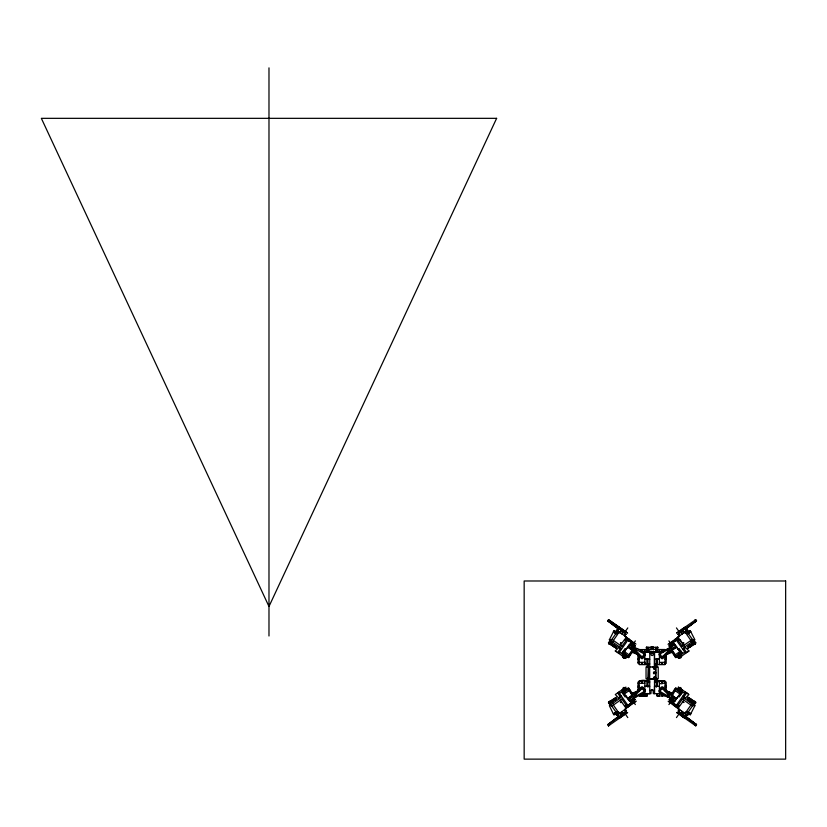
<?xml version="1.0" encoding="UTF-8"?>
<svg xmlns="http://www.w3.org/2000/svg" width="827" height="827" viewBox="0 0 827 827"><rect width="100%" height="100%" fill="white"/><g stroke="black" fill="none" stroke-linecap="round" stroke-linejoin="round"><path stroke-width="1.24" d="M644.864 683.102C634.071 684.808 639.343 678.171 647.221 680.993L647.221 686.255M639.23 683.102L639.23 680.993L641.773 680.993L642.041 682.492L642.321 680.993L647.221 680.993M647.221 693.45L647.221 695.941L639.23 695.941L644.864 695.941L644.864 693.677L650.932 693.677L651.18 690.452A1.209 1.209 0 0 1 651.945 690.007L652.307 690.007A1.209 1.209 0 0 1 653.072 690.452L653.33 693.677C674.046 693.574 653.32 695.352 661.062 688.291M643.199 688.291C650.487 693.543 633.265 694.711 647.221 693.677L647.221 695.941L644.864 695.941L644.864 680.993M644.864 651.717L655.532 651.976L655.677 647.324L655.687 649.36L647.469 649.267L647.469 649.857M647.221 664.515L647.221 659.243L644.864 659.243L644.864 664.505L647.221 664.515L639.23 664.515L639.168 655.904L638.051 655.904M647.221 652.058L647.221 649.567L644.709 649.567M649.795 681.986L648.244 682.037L648.244 678.905M655.542 666.893L655.542 679.039L654.488 678.771M661.062 657.217C653.661 650.249 672.796 651.924 654.488 651.831L654.477 666.986L654.488 651.831L653.899 651.821M654.477 663.988L655.925 663.988L655.522 666.996M657.041 686.255L657.041 680.993L665.022 680.993L665.084 689.594L666.2 689.594M658.22 680.993L659.398 680.993C657.641 687.32 670.759 680.817 662.489 680.993L662.21 682.492L661.931 680.993L659.398 680.993L659.398 695.941L657.041 695.941L657.031 693.677L657.041 695.941L665.022 695.941M662.778 651.831L657.041 651.831L657.041 649.567L665.022 649.567L659.398 649.567L659.398 664.505L661.931 664.505L662.21 663.016L662.489 664.505L665.022 664.515L665.084 655.904L666.2 655.904M659.398 693.791L662.789 693.595M659.398 662.406L665.022 662.282L665.022 664.515L657.041 664.515L657.041 659.243L659.398 659.243L654.488 659.243M653.33 652.534L653.072 655.056A1.209 1.209 0 0 1 652.307 655.501L651.945 655.501A1.209 1.209 0 0 1 651.18 655.056L650.932 652.534M641.762 694.866L642.31 695.062L641.783 694.794M686.327 715.004L686.131 716.709L696.117 724.411L685.5 716.968M653.475 668.164C653.196 670.097 656.193 668.526 654.539 667.803M653.537 677.644L654.374 677.003L654.777 677.975M639.312 690.287L641.039 688.229M664.949 655.222L663.213 657.269M639.323 690.131L640.729 688.136A1.323 1.323 0 0 1 642.041 686.823A1.323 1.323 0 0 1 643.365 688.136C645.99 689.646 644.667 694.494 641.318 693.584A2.812 2.812 0 0 0 644.791 691.496A2.812 2.812 0 0 0 642.589 688.095A2.812 2.812 0 0 0 639.271 690.421M664.929 655.377L663.533 657.362A1.323 1.323 0 0 1 662.21 658.685A1.323 1.323 0 0 1 660.887 657.362C658.654 656.007 659.14 651.8 662.21 651.831M631.311 651.593L632.614 652.503L633.606 651.087L632.293 650.177L635.229 645.918L632.19 643.799M669.394 699.838L675.38 690.442M633.596 651.087L635.394 648.533L629.481 644.388L624.385 651.562M625.719 634.051L624.954 636.004L626.277 636.924L625.16 638.527L628.809 640.78L629.605 639.643L627.724 638.33M679.67 709.762L678.14 711.168L679.298 709.504L677.985 708.584L679.101 706.982L675.473 704.738L674.656 705.855L677.044 707.53L677.84 706.403M618.978 633.234L621.118 630.184L607.68 620.767L608.548 619.692M615.877 632.014L614.006 630.712L609.354 639.798L620.87 647.872L617.583 652.575M613.334 631.673L614.792 632.686L616.611 630.164L626.277 636.924M618.276 628.2L619.072 627.062M614.885 647.262L616.363 648.306L608.476 642.775L610.636 639.695M618.555 628.386L615.205 632.975L614.533 632.5L615.205 631.539L614.006 630.712M615.205 647.489L608.713 643.664L610.812 640.677M616.88 631.776L619.02 628.716L622.514 631.094M609.354 639.798L610.853 640.842L616.653 632.562L618.151 633.606L619.258 632.014L616.611 630.164M608.982 643.851L608.476 642.775M619.464 629.027L620.26 627.889M608.713 643.664L610.574 644.243M611.866 639.395L613.355 640.439L617.469 634.567L614.792 632.686M613.283 641.38L611.856 643.416L609.757 641.948L617.2 647.159L614.027 644.936M621.553 630.494L622.349 629.357M620.415 632.82L621.346 630.991L626.122 634.33M620.953 629.998L622.111 630.887L622.566 630.164L621.522 629.43M622.111 630.887L622.607 630.184M623.165 629.926L622.349 631.694M613.458 644.533L612.879 645.856M621.863 633.833L623.196 632.283L622.028 633.947M613.417 646.238L613.655 646.766M614.296 646.859L615.143 645.649M624.943 631.993L627.796 627.91M624.385 635.601L625.553 633.937M624.612 635.756L625.76 634.082M620.57 643.117L621.501 643.055M613.355 640.439L620.374 645.349L624.54 639.519L626.008 640.543L627.61 638.248M620.426 645.391L621.894 646.425L626.008 640.543L624.819 639.705M628.685 639.002L618.648 653.32M628.51 640.501L629.192 639.354M628.623 640.584L629.254 640.057M628.737 640.667L629.605 639.643M629.347 641.09L629.771 640.418M622.865 653.743L623.537 652.772M624.271 651.831L631.094 643.024M630.991 642.31L631.404 641.556M623.031 654.591L622.183 655.801L623.165 656.483M632.438 642.279L632.273 643.137M632.727 646.652L630.712 645.246L631.88 643.571L630.65 642.713M623.806 655.48L624.985 653.785L625.636 654.25M623.269 656.555L624.075 655.325M628.882 655.056L632.975 649.205L628.365 645.98L630.443 647.438L629.771 648.399L627.693 646.941L641.039 657.269M623.351 657.682L624.53 655.997M624.013 657.083L624.861 655.873M631.787 646.001L632.955 644.336M634.598 641.99L635.353 640.915M632.975 649.205L630.898 647.748L630.226 648.709L634.381 651.645L636.687 648.368C639.457 649.205 648.378 653.547 643.199 657.217M633.709 644.864L634.805 643.292M625.894 655.863L625.677 656.793L625.181 656.442M625.067 657.816L626.07 656.721L625.222 657.93M634.04 645.091L632.831 646.724M628.241 656.069L627.569 657.031L626.153 656.038M629.089 654.86L630.784 652.441L631.704 653.092L628.489 657.682L626.618 656.369M633.048 651.883L632.614 652.503L638.578 654.829M671.204 693.626L671.648 693.005L672.951 693.915M676.01 689.439L676.693 688.467L678.357 689.635M678.347 688.901L679.07 687.609M670.149 700.366L671.7 698.97M678.109 689.46L678.585 688.715M669.446 702.216L670.221 700.417M677.882 690.741L678.223 690.256L676.352 688.953M663.213 688.229L674.026 696.799L673.24 697.678L673.922 698.153M668.909 704.594L669.663 703.519M671.297 701.172L672.465 699.508M679.184 690.938L679.298 691.734L680.456 690.028M680.166 690.173L681.014 688.963M672.382 701.927L673.55 700.262M671.71 703.146L672.289 702.578L671.824 703.229M673.044 702.392L673.302 703.219M682.068 689.708L680.869 690.669M672.847 703.942L679.99 693.677M680.724 692.737L681.396 691.765L679.722 690.597M674.45 705.069L674.904 704.418L674.563 705.152M675.576 706.506L685.604 692.189L687.888 693.781M676.641 707.25L682.368 699.084L692.385 706.113L687.599 712.946L686.11 711.902L684.994 713.494L687.64 715.345L689.315 712.709L687.888 713.143M688.384 713.494L690.245 714.797L694.897 705.71L683.381 697.637L686.679 692.933M682.761 702.454L683.691 702.381M678.698 711.571L679.866 709.897M676.455 717.588L679.308 713.515M689.118 699.849L689.966 698.65L691.01 699.022L687.868 697.192L695.776 702.723L693.615 705.813M690.369 698.939L695.538 701.844L693.45 704.831M681.231 713.339L682.399 711.675M690.803 700.965L691.382 699.642M681.097 715.582L681.913 713.815M682.141 714.621L681.655 715.324L682.73 716.079M682.306 714.094L682.833 714.456L683.908 712.729L683.205 712.233M681.903 716.151L682.699 715.014L696.613 724.762L695.507 723.987L694.721 725.124M683.143 715.324L685.273 712.264M690.979 704.128L692.406 702.092L694.494 703.56L695.311 702.402M690.896 705.069L686.792 710.931L690.927 713.835M695.538 701.844L693.688 701.265M681.841 714.404L684.797 716.482L684.001 717.619L680.052 714.848M687.371 713.732L685.232 716.782L684.797 716.482M685.707 717.112L687.868 714.032M685.986 717.309L685.19 718.446L683.092 716.978M689.47 712.822L688.798 713.784L686.11 711.902M678.812 713.98L676.631 712.45L695.817 725.889L696.499 724.679M616.373 651.728L615.298 650.973L619.402 646.838L620.87 647.872M636.408 648.771L636.687 648.368C635.715 649.371 625.636 641.514 630.712 645.246M661.207 693.491L667.575 697.14L669.87 693.863M670.656 694.422L671.969 695.331L671.286 696.293L675.897 699.528L674.78 701.12L668.795 696.923L671.648 693.005L665.673 690.679L671.648 693.005M677.561 697.151L676.558 698.567L674.481 697.12L673.819 698.081M677.561 697.151L676.558 698.567L671.948 695.331M679.691 688.043L678.316 687.072L688.953 694.525L684.849 698.66L683.381 697.637M692.385 706.113L693.408 704.666L694.897 705.71M641.835 682.213L642.259 681.789L641.835 682.213M654.674 678.119L654.436 676.806L653.557 677.82M662.003 682.213L662.417 681.789L662.003 682.213M669.374 650.932L664.391 656.421L676.558 646.941L678.688 649.981M634.888 694.577L639.86 689.087L627.693 698.567L625.563 695.528M628.654 705.876L628.51 704.997L632.872 701.947M689.16 632.903L690.927 631.673M615.877 713.494L615.205 712.523L613.334 713.835L609.354 705.71L620.87 697.637L617.583 692.933M668.857 648.533L671.648 652.503L672.94 651.593M635.374 696.934L632.614 693.005L631.311 693.915L635.229 699.59L630.65 702.785M696.117 621.098L686.131 628.789L686.121 630.639M608.145 724.411L618.782 716.213M685.738 629.068L695.91 621.232M674.997 640.057L671.648 642.403L672.217 642.972M653.733 667.906L654.436 667.606M662.065 663.244L662.282 663.792L662.21 663.213M654.788 678.119L653.475 677.768M608.341 724.276L618.513 716.44L617.934 715.004M669.022 645.928L675.38 655.056M679.67 635.746L678.14 634.33L679.298 636.004L677.985 636.924L679.101 638.527L675.473 640.77L674.656 639.643L676.145 638.599M628.117 706.899L629.182 706.155L628.406 705.007M629.585 705.876L628.809 704.728L627.011 705.679M670.149 645.143L669.033 645.918L673.602 642.713L679.99 651.831M630.96 702.578L624.271 693.677M615.205 712.523L614.533 713.008L615.205 713.959L614.006 714.797L613.334 713.835M630.732 702.733L631.911 701.906L630.743 700.242M635.043 699.714L634.64 699.993M689.604 632.603L686.792 634.567L690.896 640.439L692.385 639.395M614.657 712.905L615.877 712.047M670.656 651.087L674.026 648.709L673.757 647.469M672.01 643.83L673.168 643.024M679.443 639.705L678.254 640.543L682.368 646.425L683.836 645.391L679.711 639.519M682.368 646.425L690.896 640.439M627.61 707.25L621.894 699.084L611.866 706.113M632.304 695.331L630.226 696.799L630.898 697.761L632.975 696.293M624.819 705.793L626.008 704.955L624.488 706.02L620.374 700.159L621.894 699.084M673.261 642.31L672.847 641.556M673.323 642.91L672.382 643.571L673.509 645.267M670.47 647.396L661.207 652.017M671.969 650.177L671.286 649.205L673.385 647.737M622.876 688.147L623.992 687.371M625.925 687.092L615.298 694.525L619.402 698.66M625.636 688.736L624.22 689.728M626.763 688.291L619.154 693.636M680.094 658.251L681.314 657.403M630.96 703.219L631.404 703.942M636.314 701.151L624.974 709.111M682.668 628.82L681.489 629.647M677.892 632.82L679.484 631.704M682.926 629.285L681.293 630.443L682.73 629.43M678.357 632.49L680.156 631.228M681.737 631.094L684.797 629.027L684.001 627.889M685.5 628.53L696.613 620.746L695.621 621.439M681.51 631.973L682.192 631.497L681.097 629.926M683.712 632.913L682.74 631.115L677.933 634.474M689.47 632.686L687.64 630.164L684.994 632.014L686.11 633.606L687.599 632.562L693.408 640.842M679.287 636.397L668.03 644.295M669.663 643.788L670.273 643.365L669.26 644.078M670.8 642.992L670.19 643.427M671.565 642.465L675.69 639.56M670.242 644.429L675.917 640.449M686.11 633.606L688.798 631.725M686.679 652.575L683.381 647.872L694.897 639.798L690.245 630.712L689.056 631.539L689.728 632.5L689.056 632.975L688.384 632.014M669.87 651.645L668.082 649.092L674.77 644.388L675.897 645.98L671.276 649.205M674.636 648.285L673.809 647.427M682.761 643.055L683.898 642.972M624.313 690.752L622.865 691.765L623.537 692.737M613.82 698.991L608.713 701.844L616.653 712.946M609.117 701.565L610.574 701.265M687.402 646.921L690.225 644.936M688.012 646.425L694.494 641.948L692.406 643.416L690.979 641.38M610.636 705.813L608.476 702.723L615.577 697.75M624.954 691.734L625.553 691.32M679.205 653.837L679.184 654.571M693.615 639.695L695.776 642.775L687.888 648.306M691.61 645.701L690.907 644.46M608.951 702.402L609.757 703.56L616.394 698.908M675.163 654.86L673.478 652.441L672.558 653.092L675.773 657.682L678.357 655.863M679.949 654.757L681.396 653.743L680.724 652.772M693.688 644.243L695.145 643.944M693.45 640.677L695.538 643.664L694.866 644.13M685.097 651.872L677.571 657.145M684.849 646.838L688.953 650.973L678.316 658.437L678.76 658.116M679.07 657.899L678.347 656.607M679.494 657.61L679.029 657.93M681.717 656.049L681.221 654.591M685.604 653.32L675.576 639.002M687.888 651.728L688.953 650.973M620.353 702.536L621.501 702.454M629.657 697.192L630.443 698.071L630.96 697.719M636.097 696.479L629.481 701.12L626.701 697.151M615.981 711.975L617.469 710.931L613.355 705.069M634.247 700.273L631.776 701.999M615.464 713.784L618.151 711.902L619.258 713.494L616.611 715.345L614.792 712.822M627.745 705.173L625.16 706.982L626.277 708.584L616.611 715.345M626.928 706.041L634.009 701.079M634.929 701.482L633.989 702.144L634.588 701.72M626.277 708.584L624.592 709.762L625.76 711.427M621.325 714.528L626.525 710.889M622.752 713.536L622.069 714.011L623.165 715.582M607.649 724.762L622.421 714.404M620.788 715.624L622.514 714.414M621.325 716.213L622.969 715.066M623.858 714.445L626.318 712.719M625.336 713.412L626.37 712.688M608.445 725.889L627.497 712.543M676.837 632.903L680.414 630.412M683.092 628.52L685.19 627.062L685.986 628.2M694.825 620.302L695.817 619.609L676.662 633.037M682.275 630.794L685.707 628.386L687.868 631.477M677.985 636.924L687.64 630.164M671.39 643.551L675.752 640.501M687.992 632.283L690.245 630.712M670.366 644.988L671.844 643.954M688.891 633.1L688.643 631.828M671.534 646.652L670.252 645.06M674.46 644.595L670.242 647.562M683.092 643.54L683.691 643.117M623.248 688.963L624.985 691.713M625.222 687.578L626.153 689.46L628.489 687.826L631.704 692.416L630.784 693.057M625.915 688.901L625.181 687.609M682.854 649.381L685.387 647.603M674.253 655.511L680.797 650.921M624.726 690.452L621.945 692.406L625.16 696.996L626.07 696.355M613.655 698.743L613.417 699.27M608.476 702.723L608.982 701.647M613.221 699.404L616.384 697.192M622.276 692.892L628.82 688.312M622.617 693.377L629.161 688.788M675.09 656.71L681.634 652.131M688.043 648.192L695.269 643.851L695.776 642.775M675.432 657.196L681.975 652.617M690.607 646.766L690.834 646.238M609.757 703.56L611.856 702.092L613.283 704.128M614.027 700.562L617.2 698.35M679.722 654.912L682.316 653.092L679.101 648.502L678.181 649.154L679.877 651.562M618.875 697.895L621.408 696.117M623.465 694.587L630.009 689.997M678.709 656.7L680.032 655.78M680.91 656.617L680.187 655.325M620.57 702.381L621.16 701.968M628.365 699.528L632.975 696.303L628.882 690.442M629.523 701.1L634.092 697.895L643.055 693.491M614.978 712.688L615.619 713.67M614.006 714.797L618.151 711.902M621.987 714.714L618.555 717.112L615.67 713.008M620.953 715.51L621.987 714.786M621.522 716.079L622.514 715.386M608.579 725.796L609.437 725.196M621.16 716.978L619.072 718.446L618.276 717.309M621.718 716.596L622.814 715.82M623.847 715.097L627.631 712.45M678.585 656.793L678.109 656.038M632.831 698.774L633.999 700.448M674.481 648.389L676.569 646.941L677.561 648.358M627.693 698.567L629.781 697.12M613.345 701.048L612.59 699.849M665.673 654.829L671.648 652.503M638.578 690.679L632.614 693.005L633.048 693.626M641.463 651.903L643.055 652.017M641.483 651.831L650.994 651.831M654.488 666.944L652.338 666.986M659.553 649.567L657.041 649.567L657.041 651.831L656.266 651.821M650.932 651.821L649.805 651.831L649.702 666.976M658.22 664.515L659.398 664.505M648.564 648.079L646.363 648.079L646.373 647.324L657.889 647.324L657.889 648.079L655.687 648.079M639.23 649.567L647.221 649.567L647.221 651.831M646.9 649.857L649.815 649.857M656.224 649.857L657.362 649.857M641.194 650.942L642.899 650.942M661.352 650.942L663.068 650.942M653.268 651.831L654.488 651.831L654.446 653.185L649.805 653.185M638.051 654.726L639.168 654.726M665.084 654.726L666.2 654.726M638.051 658.271L639.168 658.271M665.084 658.271L666.2 658.271M649.764 659.243L644.864 659.243L644.864 649.567M638.051 659.45L639.168 659.45M665.084 659.45L666.2 659.45M638.051 662.344L644.864 662.282L644.864 664.505L642.321 664.505L642.041 663.016L641.773 664.505L639.271 664.515M649.795 663.947L648.244 663.988L648.244 682.037M654.384 672.868L655.966 672.868M649.671 678.636L648.533 678.636L648.533 667.286L649.671 667.286L649.764 693.677L647.221 693.677M649.764 678.802L652.338 678.802M655.522 678.771L658.22 678.771L658.22 666.976L646.042 666.976L646.042 678.771L648.709 678.771L648.709 666.944L648.275 679.039L654.477 679.081M648.275 679.039L655.542 679.039M647.272 680.735L647.975 680.735M656.266 680.735L656.969 680.735M654.415 682.037L655.925 682.037L655.925 663.988M638.051 683.164L639.168 683.164M638.051 686.059L639.168 686.059M665.084 686.059L666.2 686.059M644.864 686.255L649.764 686.255M659.398 686.255L654.488 686.255L654.488 693.677L654.519 678.864M638.051 687.237L639.168 687.237M665.084 687.237L666.2 687.237M638.051 689.594L639.168 689.594L639.23 680.993M651.769 689.666L652.472 689.666M650.053 690.369L654.188 690.369M638.051 690.783L639.168 690.783M665.084 690.783L666.2 690.783M641.194 694.566L642.899 694.566M661.352 694.566L663.068 694.566M647.975 651.821L649.95 651.821M662.21 693.677C659.14 693.708 658.654 689.501 660.887 688.136A1.323 1.323 0 0 1 662.21 686.823A1.323 1.323 0 0 1 663.533 688.136L664.929 690.131M667.575 697.14C668.785 696.355 677.902 703.446 673.623 700.314M635.219 645.908L634.412 645.349M673.323 702.599L669.033 699.59L669.839 700.159M678.895 709.215L679.422 709.587M682.017 714.528L683.309 715.51M632.944 646.807L636.18 649.092M670.242 697.947L670.842 698.37M674.698 701.069L668.082 696.417M621.584 628.82L627.631 633.048L626.122 632.004M622.938 630.412L621.325 629.285M624.83 635.911L625.233 636.19M634.051 643.416L634.681 643.851M634.402 643.654L633.864 643.282M615.702 631.9L615.371 633.1L614.657 632.603M634.113 645.143L631.776 643.499M681.407 689.242L680.786 688.808M689.222 698.133L689.615 698.401M695.776 702.723L694.866 701.368M689.563 700.097L687.061 698.35L694.494 703.56M624.282 654.736L624.726 655.046L621.945 653.092L625.16 648.502L626.07 649.154M687.413 700.459L689.439 701.885M672.279 702.568L675.752 704.997M669.849 701.844L670.387 702.226M670.221 702.102L669.105 701.327M682.833 714.456L678.14 711.168M681.324 715.086L682.926 716.213M679.484 713.804L678.14 712.864M624.199 630.65L608.476 619.64L621.16 628.52M623.858 631.063L624.457 631.487M624.705 631.652L625.801 632.417M607.752 620.819L617.717 627.807M618.131 630.639L618.131 628.789L608.145 621.098M624.974 636.397L635.963 644.099M628.572 639.571L632.696 642.465M628.561 639.56L632.603 642.403M632.986 642.662L633.513 643.034M626.928 639.457L634.009 644.429M628.075 640.263L632.872 643.551M615.464 631.725L618.151 633.606M630.732 642.775L631.321 643.189M630.329 647.355L631.063 647.861M620.353 642.972L621.16 643.54M680.404 687.464L681.066 687.93M677.913 688.591L677.468 688.281L685.097 693.636M678.647 689.108L680.239 689.873M621.408 649.381L618.875 647.603M623.465 650.921L630.009 655.511M677.644 689.139L675.773 687.826L672.558 692.416L673.478 693.057M680.445 691.103L682.316 692.406L679.101 696.996L678.181 696.355M675.432 688.312L681.975 692.892M675.09 688.788L681.634 693.377M622.617 652.131L629.161 656.71M622.276 652.617L628.82 657.196M626.618 657.103L619.154 651.872M674.253 689.997L680.797 694.587M682.854 696.117L685.387 697.895M624.023 655.635L625.388 656.597M624.561 657.465L625.946 658.437L615.298 650.973M683.092 701.968L683.898 702.536M673.467 697.833L671.276 696.303M673.581 697.916L675.886 699.528M689.139 712.585L689.728 713.008L689.056 713.959L690.245 714.797M688.943 712.45L689.604 712.905M670.532 700.634L671.576 701.368M675.473 704.738L671.39 701.947M670.242 701.079L675.917 705.049M671.565 703.043L675.649 705.917M671.648 703.105L674.997 705.452M668.133 701.286L679.298 709.504M681.593 711.106L682.234 711.551L681.066 713.225L681.758 713.711M677.985 708.584L687.64 715.345M682.43 714.9L683.371 715.489M679.794 714.021L680.321 714.394M677.551 713.101L678.471 713.091M678.698 713.256L679.349 713.701M682.709 716.709L682.048 716.244M695.104 725.403L695.672 725.796M620.374 645.349L621.894 646.425M682.368 699.084L683.877 700.159L679.773 706.02L678.254 704.955L679.443 705.793M608.341 621.232L618.513 629.068M685.738 716.44L695.91 724.276M634.888 650.932L639.86 656.421L639.312 655.222M669.374 694.577L664.391 689.087L664.949 690.287M654.674 667.906L654.539 668.96L653.557 668.557M667.854 648.771L668.082 649.092M636.408 696.737L634.381 693.863M695.703 619.692L696.499 620.819M694.721 620.384L695.507 621.511M685.232 628.716L687.371 631.776M685.273 633.234L681.903 629.357M681.231 632.169L682.399 633.833M681.066 632.283L682.234 633.947M689.118 645.649L689.966 646.859M676.455 627.91L679.308 631.993M678.698 633.937L679.866 635.601M683.877 645.349L679.773 639.478L678.254 640.543L676.641 638.248M677.044 637.968L677.84 639.106M674.45 640.439L674.904 641.09L674.481 640.418M679.267 653.785L680.456 655.48M671.297 644.336L672.465 646.001M668.909 640.915L669.663 641.99M669.446 643.292L670.542 644.864M676.01 656.069L676.693 657.031M627.569 688.467L628.241 689.439M633.709 700.645L634.805 702.216M631.787 699.508L632.955 701.172M634.598 703.519L635.353 704.594M631.962 702.578L632.438 703.229M622.183 689.708L623.031 690.907M629.802 705.069L629.347 704.418L629.771 705.09M618.617 692.209L628.685 706.506M626.421 706.403L627.217 707.53M624.954 709.504L626.122 711.168M624.385 709.897L625.553 711.571M625.419 712.378L625.884 713.029M624.943 713.515L627.796 717.588M614.296 698.65L615.143 699.849M622.028 711.551L623.196 713.225M621.863 711.675L623.02 713.339M622.111 714.621L622.607 715.324M620.353 712.729L621.522 714.394M621.553 715.014L622.349 716.151M618.978 712.264L621.118 715.324M619.464 716.482L620.26 717.619M616.88 713.732L619.02 716.782M609.54 725.124L608.744 723.987L607.752 724.679L608.548 725.817M639.323 655.377L640.729 657.362A1.323 1.323 0 0 0 642.041 658.685A1.323 1.323 0 0 0 643.365 657.362C645.99 655.852 644.667 651.014 641.318 651.924A2.812 2.812 0 0 1 644.791 654.012A2.812 2.812 0 0 1 642.589 657.403A2.812 2.812 0 0 1 639.271 655.087M659.398 651.717L659.398 649.567M666.2 654.167L666.2 663.461M666.2 682.037L666.2 691.341M662.489 649.567L662.21 651.056L661.931 649.567M662.489 695.941L662.21 694.453L661.931 695.941M657.672 647.324L657.672 648.079M657.465 647.324L657.475 648.079M657.207 647.324L657.227 648.079M656.927 647.324L656.948 648.079M656.969 658.53L656.969 667.306M656.969 678.398L656.969 686.555M656.793 649.267L656.793 649.857M656.431 664.081L656.431 666.634M656.431 678.109L656.431 680.662M656.266 658.53L656.266 667.306M656.266 678.398L656.266 687.216M653.268 647.324L653.268 648.079M653.268 650.963L653.268 653.185M653.144 648.079L653.144 646.859L651.107 646.859L651.107 648.079M652.131 647.324L652.131 648.079M650.994 647.324L650.994 648.079M650.994 650.963L650.994 653.185M648.823 649.36L648.823 651.976M648.575 647.324L648.575 649.36M647.975 658.53L647.975 667.172M647.975 678.657L647.975 687.216M647.81 664.081L647.81 666.634M647.81 678.109L647.81 680.662M647.314 647.324L647.324 648.079M647.272 658.53L647.272 667.306M647.272 678.398L647.272 686.555M647.034 647.324L647.045 648.079M646.797 647.324L646.786 648.079M646.59 647.324L646.58 648.079M646.435 647.324L646.445 648.079M642.321 649.567L642.041 651.056L641.773 649.567M642.321 695.941L642.041 694.453L641.773 695.941M638.051 654.167L638.051 663.461M638.051 682.037L638.051 691.341M268.982 67.866L268.982 635.994M662.944 693.584A2.812 2.812 0 0 1 659.47 691.496A2.812 2.812 0 0 1 661.672 688.095A2.812 2.812 0 0 1 664.991 690.421M664.991 655.087A2.812 2.812 0 0 1 661.672 657.403A2.812 2.812 0 0 1 659.47 654.012A2.812 2.812 0 0 1 662.934 651.924M635.901 694.535L637.1 695.507L643.034 692.23A1.685 1.685 0 0 0 643.406 689.873A1.685 1.685 0 0 0 641.059 689.501L635.901 694.535M668.361 650.735L663.202 656.007A1.685 1.685 0 0 1 660.845 655.635A1.685 1.685 0 0 1 661.218 653.278L667.162 649.991L668.361 650.735M661.92 650.518L662.499 650.642L661.92 650.518M641.762 663.43L642.331 663.574L641.762 663.43M641.762 650.487L642.331 650.663L641.762 650.487M661.931 694.835L662.458 695.093L661.962 694.773M635.942 650.508L641.059 656.007A1.685 1.685 0 0 0 643.406 655.635A1.685 1.685 0 0 0 643.034 653.278L637.1 649.991L635.942 650.508M668.361 694.773L667.162 695.507L661.218 692.23A1.685 1.685 0 0 1 660.845 689.873A1.685 1.685 0 0 1 663.202 689.501L668.361 694.773M496.624 118.333L268.982 606.491L41.35 118.333L496.624 118.333M632.696 703.043L628.572 705.938L632.603 703.105M785.65 580.988L524.163 580.988L524.163 759.134L785.65 759.134L785.65 580.988M649.257 667.74L648.947 678.171L649.257 667.74M654.384 672.082L653.547 672.082L653.547 673.664L654.384 673.664L654.384 672.082M622.876 657.351L624.189 658.271L622.876 657.351M682.141 630.815L681.686 630.164L682.141 630.887"/></g></svg>
